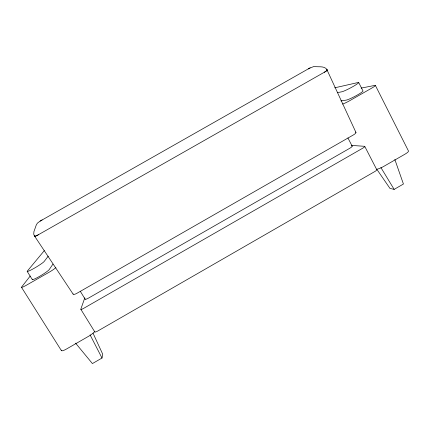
<?xml version="1.0" encoding="UTF-8"?>
<svg xmlns="http://www.w3.org/2000/svg" width="430" height="430" viewBox="0 0 430 430"><rect width="100%" height="100%" fill="white"/><g stroke="black" fill="none" stroke-linecap="round" stroke-linejoin="round"><path stroke-width="0.64" d="M75.594 343.156L92.407 363.576L102.001 358.034L102.711 354.186L93.057 333.228M84.801 297.866L80.835 309.106A4.004 0.731 -32.2 0 0 83.861 308.24L362.565 148.296A3.945 0.71 -26.8 0 0 364.538 146.307L351.326 145.399M52.971 264.079L49.23 269.562A9.965 1.07 -31.3 0 1 39.264 276.538A9.965 1.07 -31.3 0 1 32.444 279.135M48.235 256.151L44.199 261.44A9.987 0.935 -31 0 1 34.131 268.304A9.987 0.935 -31 0 1 27.369 271.029L44.322 250.636M30.202 276.055L21.634 286.993A7.17 0.779 -31.4 0 0 26.38 285.224L48.896 272.373A7.084 0.785 -31.2 0 0 55.9 267.438M308.923 68.526L40.103 221.127L37.372 223.17L36.254 225.051L33.932 231.63L33.739 234.173L34.47 236.21M40.103 221.127L40.78 220.724M41.463 220.321L42.145 219.918M376.825 169.302L389.972 188.41L394.154 189.383L403.431 184.029L394.837 159.476M309.471 68.23L314.094 66.424C318.35 67.392 324.435 65.398 327.203 69.875M308.24 68.897L310.148 67.865M334.728 87.817L358.136 82.512A9.815 0.903 -28 0 1 353.121 86.478A9.815 0.903 -28 0 1 341.898 91.767L337.281 92.686M361.173 88.102L374.922 85.387A7.036 0.747 -27.6 0 1 371.558 88.225L349.853 100.615A6.971 0.758 -27.8 0 1 342.624 104.055M340.915 100.932L346.188 100.126A9.793 1.032 -27.8 0 0 356.368 95.573A9.793 1.032 -27.8 0 0 362.952 90.88L358.685 82.485M73.132 294.152L34.54 236.038A4.972 0.93 -32 0 1 34.55 235.817M21.5 287.31L61.383 350.595M27.197 271.421L32.288 279.559M80.851 309.32L94.815 331.933M80.276 291.25L85.161 299.199M380.91 167.566L394.154 189.383M347.918 137.944L352.154 146.109M364.769 146.399L376.755 169.656M90.09 334.884L102.001 358.034M375.358 85.371L408.403 150.871A6.918 1.457 -25.6 0 1 404.931 154.209L383.646 166.458A6.853 1.478 -26 0 1 376.293 169.35M327.069 70.025L355.959 132.472M61.404 350.106A7.047 1.516 -33.4 0 0 66.478 349.026L88.548 336.319A6.966 1.526 -33 0 0 94.665 331.439M73.089 293.857A4.811 1.381 -33.5 0 0 77.024 293.244L353.406 134.934A4.741 1.333 -25 0 0 355.567 132.08M38.334 234.769A4.972 0.93 -32 0 1 34.69 236.156M326.746 69.794A4.897 0.898 -26.5 0 1 324.295 72.272M34.481 236.022A4.23 0.79 -32 0 0 37.695 235.129L324.913 71.918A4.166 0.763 -26.5 0 0 326.993 69.816M85.167 299A4.907 0.855 -31.9 0 0 88.929 297.861L349.407 148.49A4.837 0.833 -27.1 0 0 351.933 146.044M94.777 331.68A3.978 0.881 -32.8 0 0 97.868 330.955L374.621 171.651A3.918 0.855 -26.2 0 0 376.508 169.533"/></g></svg>
